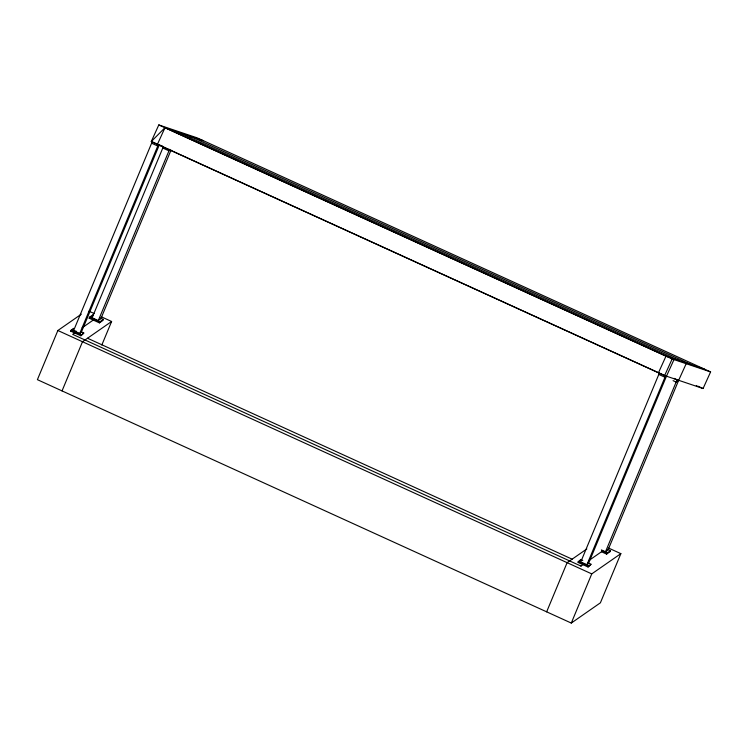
<?xml version="1.0" encoding="UTF-8"?>
<svg xmlns="http://www.w3.org/2000/svg" width="748" height="748" viewBox="0 0 748 748"><rect width="100%" height="100%" fill="white"/><g stroke="black" fill="none" stroke-linecap="round" stroke-linejoin="round"><path stroke-width="1.12" d="M81.336 314.179L57.867 330.504L37.4 379.666L571.285 623.065L600.392 602.823L620.859 553.651L608.535 548.041M80.719 331.607L83.795 333.019L80.859 335.787L70.593 331.102L73.528 328.335L73.108 329.363M151.61 143.205L157.772 146.019L159.277 144.972L81.242 332.43L79.737 333.477L73.575 330.663L152.181 141.839L659.072 372.971L658.464 372.766L665.991 356.16L704.438 369.119M79.737 333.477L158.333 144.654M80.859 335.787L83.795 333.019M100.288 317.994L103.364 319.405L102.934 320.425L99.428 322.874L89.162 318.19L89.582 317.161L93.098 314.721L92.668 315.75M163.429 146.496L92.144 317.75L98.297 320.565L100.812 318.816L171.021 150.152M62.037 390.905L82.504 341.733L111.611 321.49L101.345 316.806M98.297 320.565L169.59 149.31M99.428 322.874L99.849 321.846L103.364 319.405M101.822 345.006L111.611 321.49M546.648 611.836L567.115 562.664L586.825 548.948M582.776 560.495L580.729 559.56L577.793 562.328L588.059 567.012L590.995 564.244L587.909 562.842M580.298 560.589L580.729 559.56M586.937 564.703L665.533 375.879L659.371 373.074L580.775 561.898L586.937 564.703L588.442 563.655L666.468 376.197L673.995 359.592M588.059 567.012L590.995 564.244M571.285 623.065L591.752 573.894L620.859 553.651M601.392 549.911L605.497 551.79L677.099 379.778L674.013 378.376M686.187 363.696L678.66 380.302L608.002 550.042L605.497 551.79M601.486 551.753L606.619 554.1L607.049 553.071L610.555 550.631L607.479 549.228M610.555 550.631L610.134 551.65L606.619 554.1M151.274 141.54L158.8 124.935L197.248 137.894L710.6 371.924L703.073 388.53L664.626 375.571L151.274 141.54L164.962 127.74L203.409 140.699M164.962 127.74L157.426 144.345L162.325 146M189.244 138.315L190.179 136.239L691.825 364.865M664.626 375.571L672.153 358.965L710.6 371.924M70.593 331.102L72.266 329.943M89.162 318.19L91.789 316.357M75.548 332.393L72.696 334.375L581.093 566.143M82.196 327.764L93.584 319.835M666.468 376.197L664.963 377.244L658.801 374.43M678.66 380.302L676.155 382.05L673.069 380.648M580.915 566.068L583.365 564.366M588.947 560.486L602.29 551.201M73.575 330.663L76.455 331.327M696.304 385.519L696.912 385.725M177.566 131.994L679.212 360.62M165.57 127.945L666.608 356.366M158.8 124.935L672.153 358.965M697.94 386.192L703.073 388.53M162.793 148.011L168.954 150.825M89.021 311.196L94.155 313.534M89.582 317.161L99.849 321.846M601.916 550.734L607.049 553.071M71.023 330.083L81.289 334.758M578.213 561.309L588.489 565.984M87.525 338.246L572.136 559.177M57.867 330.504L591.752 573.894"/></g></svg>
